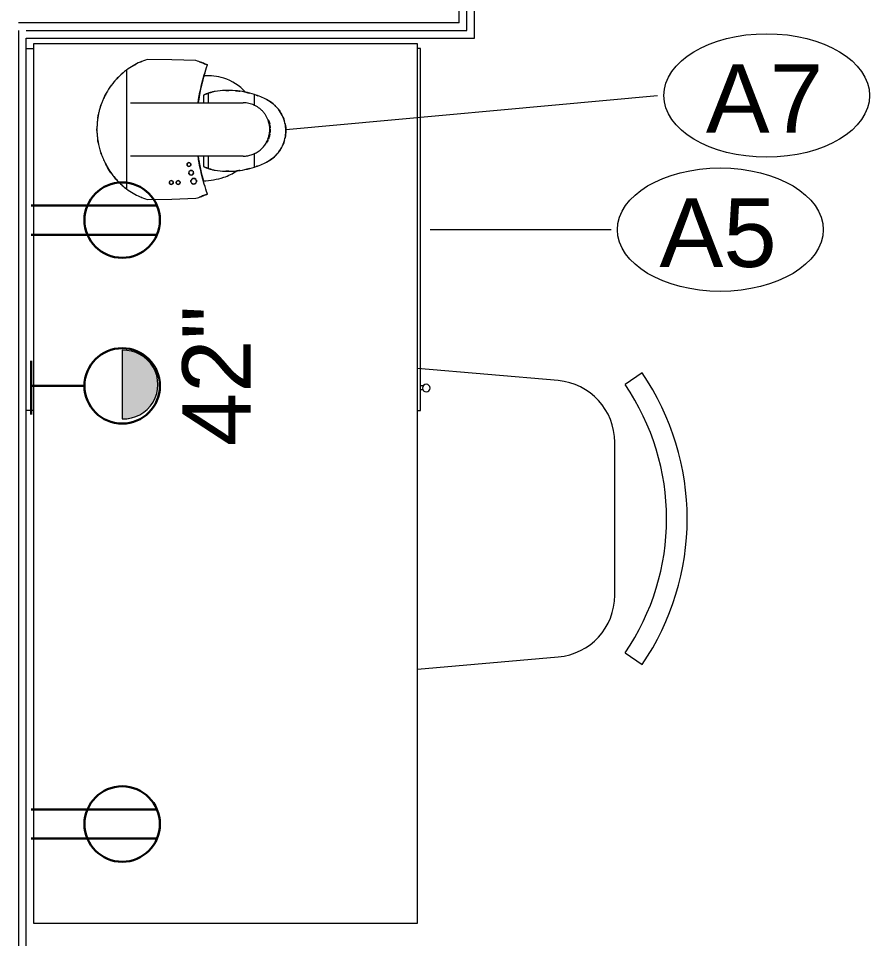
# Model space of a CAD drawing. Header units: inches. Extents: x -1176 to 1507, y -2563 to 978.
# Drawn here: x 898.4 to 954.2, y 175.5 to 235.9 of the extents above; entities that cross this region are included whole.
import ezdxf

# ---------------------------------------------------------------- set-up
doc = ezdxf.new("R2010")
doc.units = ezdxf.units.IN
doc.header["$MEASUREMENT"] = 0
for name, color, linetype, lineweight in [('A-ANNO-NOTE', 131, 'Continuous', 40), ('A-WALL', 113, 'Continuous', 18), ('I-FURN', 30, 'Continuous', 9), ('I-WALL', 2, 'Continuous', 18), ('Q-CASE', 31, 'Continuous', 9), ('Q-SPCQ', 91, 'Continuous', 9), ('Q-SPCQ-IDEN', 132, 'Continuous', 9)]:
    doc.layers.add(name, color=color, linetype=linetype, lineweight=lineweight)
doc.styles.add('Arial', font='arial.ttf', dxfattribs={"height": 4.5})
doc.styles.add('Swis721 Lt BT', font='swissl.ttf', dxfattribs={"height": 4.5})

# ---------------------------------------------------------------- blocks, each defined once
blk = doc.blocks.new('F-Chairs - Side 01-V19-2nd Floor Power _ Signal')
at = {"layer": 'I-FURN'}
for p, q in [((-9.567, -3.524), (-8.802, -4.642)), ((8.802, -4.642), (9.567, -3.524)), ((5.019, -5.319), (-5.019, -5.319)), ((-9.066, -9.03), (-9.868, -18.249)), ((9.868, -18.249), (9.066, -9.03))]:
    blk.add_line(p, q, dxfattribs=at)
for centre, radius, start, end in [((0, -17.506), 16.942, 55.61966, 124.38034), ((0, -17.506), 15.588, 55.61966, 124.38034), ((-5.019, -9.381), 4.062, 90, 175.03026), ((5.019, -9.381), 4.063, 4.96974, 90)]:
    blk.add_arc(centre, radius, start, end, dxfattribs=at)
blk = doc.blocks.new('Desk29 - Desk-6998072-2nd Floor Power _ Signal')
at = {"layer": 'Q-CASE'}
for p, q in [((2285.525, 493.829), (2227.833, 493.829)), ((2227.833, 493.829), (2227.833, 468.641)), ((2285.525, 468.641), (2285.525, 493.829)), ((2227.833, 468.641), (2285.525, 468.641))]:
    blk.add_line(p, q, dxfattribs=at)
blk = doc.blocks.new('A-UC Refrigerator - A-UC Refrigerator-4741106-2nd Floor Power _ Signal')
at = {"layer": 'Q-SPCQ'}
for p, q in [((-11.875, 7.626), (-11.875, 8.125)), ((11.875, 8.125), (11.875, 7.626)), ((-11.875, -17.563), (-11.875, -17.75)), ((-11.875, -17.75), (11.875, -17.75)), ((-10.5, -17.75), (-10.5, -17.907)), ((-10.5, -17.75), (-10.5, -17.907)), ((-10.25, -17.928), (-10.25, -17.75)), ((-10.25, -17.928), (-10.25, -17.75)), ((11.875, -17.75), (11.875, -17.563))]:
    blk.add_line(p, q, dxfattribs=at)
for start, end in [(90, 270), (270, 90)]:
    blk.add_arc((-10.395, -18.125), 0.25, start, end, dxfattribs=at)
blk = doc.blocks.new('Keurig_Coffee_Maker_18764 - Keurig_Coffee_Maker_18764-V92-2nd Floor Power _ Signal')
at = {"layer": 'Q-SPCQ'}
for p, q in [((-0.305, 4.83), (-0.109, 4.854)), ((-0.109, 4.854), (-0.105, 4.823)), ((-0.041, 4.856), (-0.042, 4.825)), ((-0.041, 4.856), (0.031, 4.852)), ((0.029, 4.821), (0.031, 4.852)), ((0.031, 4.852), (0.126, 4.847)), ((0.126, 4.847), (0.031, 4.852)), ((0.126, 4.847), (0.125, 4.816)), ((0.126, 4.847), (0.198, 4.844)), ((0.198, 4.844), (0.196, 4.812)), ((0.274, 4.804), (0.281, 4.834)), ((0.281, 4.834), (0.435, 4.799)), ((-0.611, 4.748), (-0.527, 4.773)), ((-0.527, 4.773), (-0.611, 4.748)), ((-0.611, 4.748), (-0.527, 4.773)), ((-0.527, 4.773), (-0.611, 4.748)), ((-0.611, 4.748), (-0.527, 4.773)), ((-0.527, 4.773), (-0.611, 4.748)), ((-0.611, 4.748), (-0.602, 4.718)), ((-0.611, 4.748), (-0.602, 4.718)), ((-0.611, 4.748), (-0.602, 4.718)), ((-0.602, 4.718), (-0.519, 4.743)), ((-0.519, 4.743), (-0.602, 4.718)), ((-0.602, 4.718), (-0.519, 4.743)), ((-0.519, 4.743), (-0.602, 4.718)), ((-0.602, 4.718), (-0.519, 4.743)), ((-0.519, 4.743), (-0.602, 4.718)), ((-0.519, 4.743), (-0.527, 4.773)), ((-0.519, 4.743), (-0.527, 4.773)), ((-0.519, 4.743), (-0.527, 4.773)), ((-0.514, 4.777), (-0.435, 4.8)), ((-0.514, 4.777), (-0.505, 4.747)), ((-0.426, 4.77), (-0.505, 4.747)), ((-0.435, 4.8), (-0.36, 4.821)), ((-0.426, 4.77), (-0.435, 4.8)), ((-0.352, 4.791), (-0.426, 4.77)), ((-0.36, 4.821), (-0.352, 4.791)), ((-0.305, 4.83), (-0.301, 4.799)), ((-0.105, 4.823), (-0.301, 4.799)), ((0.029, 4.821), (-0.042, 4.825)), ((0.029, 4.821), (0.125, 4.816)), ((0.125, 4.816), (0.029, 4.821)), ((0.196, 4.812), (0.125, 4.816)), ((0.298, 4.798), (0.274, 4.804)), ((0.428, 4.769), (0.339, 4.789)), ((0.495, 4.754), (0.428, 4.769)), ((0.435, 4.799), (0.502, 4.784)), ((0.438, 4.799), (0.439, 4.798)), ((0.439, 4.798), (0.438, 4.799)), ((0.448, 4.796), (0.441, 4.766)), ((0.472, 4.791), (0.465, 4.76)), ((0.517, 4.748), (0.465, 4.76)), ((0.465, 4.76), (0.495, 4.754)), ((0.502, 4.784), (0.472, 4.791)), ((0.472, 4.791), (0.524, 4.779)), ((0.495, 4.754), (0.502, 4.784)), ((0.502, 4.784), (0.495, 4.754)), ((0.502, 4.784), (0.495, 4.754)), ((0.495, 4.754), (0.495, 4.754)), ((0.498, 4.753), (0.505, 4.783)), ((0.502, 4.784), (0.502, 4.784)), ((0.524, 4.779), (0.517, 4.748)), ((0.581, 4.758), (0.57, 4.729)), ((0.636, 4.704), (0.57, 4.729)), ((0.581, 4.758), (0.647, 4.734)), ((0.636, 4.704), (0.647, 4.734)), ((0.71, 4.708), (0.696, 4.68)), ((0.745, 4.656), (0.696, 4.68)), ((0.696, 4.68), (0.739, 4.659)), ((0.753, 4.687), (0.71, 4.708)), ((0.71, 4.708), (0.759, 4.683)), ((0.888, 4.584), (0.745, 4.656)), ((0.759, 4.683), (0.902, 4.612)), ((0.902, 4.612), (0.888, 4.584)), ((0.908, 4.609), (0.894, 4.581)), ((-1.561, 3.819), (-2.289, 3.819)), ((2.473, 3.819), (1.561, 3.819)), ((-1.75, -4.312), (-1.75, 3.077)), ((1.75, 3.077), (1.75, -4.312)), ((-2.379, 0.792), (-1.75, 0.792)), ((1.75, 0.792), (2.563, 0.792)), ((-2.238, 0.472), (-1.75, 0.472)), ((1.75, 0.472), (2.422, 0.472)), ((-3.9, -4.573), (3.9, -4.573)), ((2.549, -5.785), (2.526, -5.785)), ((0, -6.517), (-0.05, -6.517)), ((0, -6.517), (-0.05, -6.517))]:
    blk.add_line(p, q, dxfattribs=at)
at = {"layer": 'Q-SPCQ', "flags": 128}
for points in [[(-4.518, -0.022), (-4.564, -1.592), (-4.597, -3.214)], [(4.597, -3.214), (4.564, -1.592), (4.518, -0.022)]]:
    blk.add_lwpolyline(points, dxfattribs=at)
at = {"layer": 'Q-SPCQ'}
for centre, radius, start, end in [((-0.112, 0.744), 3.417, 133.21505, 162.02509), ((-0.112, 0.744), 3.417, 17.97491, 33.98161), ((-0.112, 0.744), 3.417, 162.02509, 183.96316), ((-1.507, 0.291), 4.884, 2.07337, 17.97491), ((0, 12.505), 12.505, 252.78032, 257.19271), ((0, 12.505), 12.505, 253.75955, 261.92502), ((0, 12.505), 12.505, 259.0261, 261.94873), ((0, 12.505), 12.505, 278.07893, 285.42794), ((3.397, -0.168), 0.187, 90, 270), ((3.397, -0.168), 0.187, 270, 90), ((2.304, -0.48), 0.125, 90, 270), ((2.304, -0.48), 0.125, 270, 90), ((2.842, -0.335), 0.156, 90, 270), ((2.842, -0.335), 0.156, 270, 90), ((3.483, -1.188), 0.125, 90, 270), ((3.483, -1.188), 0.125, 270, 90), ((3.483, -1.636), 0.125, 90, 270), ((3.483, -1.636), 0.125, 270, 90), ((-0.025, -1.684), 4.833, 219.39833, 221.04572), ((-0.025, -1.684), 4.833, 228.16386, 230.53432), ((-0.025, -1.684), 4.833, 239.65923, 240.07241)]:
    blk.add_arc(centre, radius, start, end, dxfattribs=at)
for points, knots in [([(2.144, 4.616), (2.067, 4.768), (1.885, 5.047), (1.524, 5.401), (1.093, 5.669), (0.607, 5.838), (0.092, 5.896), (-0.424, 5.838), (-0.909, 5.668), (-1.268, 5.445), (-1.52, 5.223), (-1.747, 4.976), (-1.883, 4.768), (-1.96, 4.616)], [0, 0, 0, 0, 0.1, 0.2, 0.3, 0.4, 0.5, 0.6, 0.7, 0.8, 0.85, 0.9, 1, 1, 1, 1]), ([(-0.839, 5.68), (-0.813, 5.692), (-0.714, 5.733), (-0.613, 5.768), (-0.537, 5.79)], [0.1340386, 0.1340386, 0.1340386, 0.1340386, 0.1666667, 0.256932, 0.256932, 0.256932, 0.256932]), ([(-0.384, 5.827), (-0.37, 5.83), (-0.07, 5.891), (0.251, 5.881), (0.555, 5.831), (0.569, 5.829)], [0.3167664, 0.3167664, 0.3167664, 0.3167664, 0.3333333, 0.6666667, 0.6830273, 0.6830273, 0.6830273, 0.6830273]), ([(0.72, 5.79), (0.796, 5.768), (0.899, 5.736), (0.996, 5.69), (1.021, 5.677)], [0.7426327, 0.7426327, 0.7426327, 0.7426327, 0.8333333, 0.8657703, 0.8657703, 0.8657703, 0.8657703]), ([(-1.901, 4.724), (-1.84, 4.831), (-1.702, 5.032), (-1.511, 5.232), (-1.395, 5.331), (-1.372, 5.351)], [0, 0, 0, 0, 0.3333333, 0.6666667, 0.7485665, 0.7485665, 0.7485665, 0.7485665]), ([(1.556, 5.351), (1.579, 5.332), (1.695, 5.232), (1.886, 5.032), (2.024, 4.831), (2.086, 4.724)], [0.2509667, 0.2509667, 0.2509667, 0.2509667, 0.3333333, 0.6666667, 1, 1, 1, 1]), ([(1.75, 3.077), (1.749, 3.181), (1.731, 3.384), (1.656, 3.668), (1.552, 3.896), (1.445, 4.068), (1.356, 4.187), (1.256, 4.298), (1.145, 4.403), (1.024, 4.499), (0.897, 4.582), (0.762, 4.654), (0.617, 4.716), (0.466, 4.766), (0.302, 4.804), (0.121, 4.825), (-0.081, 4.827), (-0.278, 4.808), (-0.466, 4.767), (-0.654, 4.702), (-0.832, 4.62), (-0.993, 4.522), (-1.146, 4.404), (-1.284, 4.27), (-1.403, 4.129), (-1.507, 3.972), (-1.624, 3.748), (-1.721, 3.458), (-1.749, 3.207), (-1.75, 3.077)], [0, 0, 0, 0, 0.055556, 0.111111, 0.166667, 0.194444, 0.222222, 0.25, 0.277778, 0.305556, 0.333333, 0.361111, 0.388889, 0.416667, 0.444444, 0.479167, 0.513889, 0.548611, 0.583333, 0.618056, 0.652778, 0.6875, 0.722222, 0.756944, 0.791667, 0.826389, 0.861111, 0.930556, 1, 1, 1, 1]), ([(2.393, 4.049), (2.402, 4.026), (2.417, 3.985), (2.431, 3.943), (2.437, 3.925)], [0.17849533, 0.17849533, 0.17849533, 0.17849533, 0.2, 0.21629659, 0.21629659, 0.21629659, 0.21629659]), ([(2.56, 3.525), (2.578, 3.454), (2.599, 3.365), (2.62, 3.275), (2.624, 3.256)], [0.3370694, 0.3370694, 0.3370694, 0.3370694, 0.4, 0.41654848, 0.41654848, 0.41654848, 0.41654848]), ([(-2.539, 2.588), (-2.538, 2.601), (-2.53, 2.69), (-2.521, 2.779), (-2.512, 2.856)], [0.38887206, 0.38887206, 0.38887206, 0.38887206, 0.4, 0.46606846, 0.46606846, 0.46606846, 0.46606846]), ([(-2.332, 0.672), (-2.336, 0.681), (-2.343, 0.699), (-2.359, 0.737), (-2.377, 0.788), (-2.392, 0.83), (-2.399, 0.852)], [0.8338778, 0.8338778, 0.8338778, 0.8338778, 0.8611111, 0.8888889, 0.9444444, 1, 1, 1, 1]), ([(-2.379, 0.792), (-2.371, 0.771), (-2.356, 0.731), (-2.337, 0.683), (-2.322, 0.647), (-2.311, 0.622), (-2.3, 0.598), (-2.289, 0.576), (-2.28, 0.555), (-2.271, 0.536), (-2.262, 0.52), (-2.255, 0.506), (-2.249, 0.494), (-2.243, 0.481), (-2.238, 0.473), (-2.238, 0.472), (-2.238, 0.472)], [0, 0, 0, 0, 0.0555556, 0.1111111, 0.1388889, 0.1666667, 0.1944444, 0.2222222, 0.25, 0.2777778, 0.3055556, 0.3333333, 0.3611111, 0.3888889, 0.4444444, 0.4737946, 0.4737946, 0.4737946, 0.4737946]), ([(2.422, 0.472), (2.422, 0.472), (2.423, 0.473), (2.427, 0.481), (2.434, 0.494), (2.441, 0.508), (2.451, 0.527), (2.462, 0.55), (2.47, 0.568), (2.475, 0.579), (2.483, 0.595), (2.495, 0.621), (2.512, 0.66), (2.534, 0.716), (2.551, 0.761), (2.563, 0.792)], [0.5262054, 0.5262054, 0.5262054, 0.5262054, 0.5555556, 0.6111111, 0.6388889, 0.6666667, 0.7083333, 0.75, 0.7708333, 0.78125, 0.7916667, 0.8333333, 0.875, 0.9166667, 1, 1, 1, 1]), ([(2.584, 0.852), (2.576, 0.83), (2.562, 0.788), (2.543, 0.737), (2.528, 0.699), (2.52, 0.681), (2.516, 0.672)], [0, 0, 0, 0, 0.0555556, 0.1111111, 0.1388889, 0.1661222, 0.1661222, 0.1661222, 0.1661222]), ([(-1.751, 0.123), (-1.824, 0.133), (-2.222, 0.193), (-2.615, 0.272), (-2.935, 0.349)], [0.7961311, 0.7961311, 0.7961311, 0.7961311, 0.8333333, 1, 1, 1, 1]), ([(2.935, 0.349), (2.615, 0.272), (2.222, 0.193), (1.824, 0.133), (1.751, 0.123)], [0, 0, 0, 0, 0.1666667, 0.2038782, 0.2038782, 0.2038782, 0.2038782]), ([(1.859, 0.139), (1.928, 0.149), (2.288, 0.207), (2.646, 0.28), (2.935, 0.349)], [0.8149744, 0.8149744, 0.8149744, 0.8149744, 0.85, 1, 1, 1, 1]), ([(3.331, 0.007), (3.339, 0.01), (3.36, 0.016), (3.383, 0.019), (3.397, 0.019)], [0.8888889, 0.8888889, 0.8888889, 0.8888889, 0.9305556, 1, 1, 1, 1]), ([(3.397, 0.019), (3.409, 0.019), (3.424, 0.018), (3.438, 0.015), (3.442, 0.014)], [0, 0, 0, 0, 0.05555556, 0.07172864, 0.07172864, 0.07172864, 0.07172864]), ([(2.304, -0.605), (2.296, -0.604), (2.28, -0.603), (2.259, -0.597), (2.242, -0.589), (2.23, -0.581), (2.219, -0.572), (2.206, -0.558), (2.19, -0.535), (2.177, -0.497), (2.179, -0.456), (2.191, -0.423), (2.203, -0.404), (2.215, -0.391), (2.229, -0.379), (2.257, -0.361), (2.284, -0.355), (2.304, -0.355)], [0, 0, 0, 0, 0.055556, 0.111111, 0.166667, 0.194444, 0.222222, 0.277778, 0.333333, 0.444444, 0.583333, 0.652778, 0.722222, 0.756944, 0.791667, 0.861111, 1, 1, 1, 1]), ([(2.304, -0.355), (2.312, -0.355), (2.323, -0.356), (2.337, -0.359), (2.351, -0.364), (2.365, -0.37), (2.377, -0.378), (2.389, -0.387), (2.401, -0.401), (2.417, -0.424), (2.43, -0.462), (2.429, -0.502), (2.416, -0.536), (2.404, -0.555), (2.392, -0.568), (2.378, -0.58), (2.35, -0.598), (2.323, -0.604), (2.304, -0.605)], [0, 0, 0, 0, 0.055556, 0.083333, 0.111111, 0.166667, 0.194444, 0.222222, 0.277778, 0.333333, 0.444444, 0.583333, 0.652778, 0.722222, 0.756944, 0.791667, 0.861111, 1, 1, 1, 1]), ([(2.739, -0.453), (2.732, -0.447), (2.72, -0.434), (2.699, -0.404), (2.683, -0.357), (2.686, -0.306), (2.701, -0.264), (2.716, -0.241), (2.732, -0.224), (2.744, -0.213), (2.758, -0.203), (2.773, -0.195), (2.782, -0.191), (2.786, -0.189)], [0.2222222, 0.2222222, 0.2222222, 0.2222222, 0.2777778, 0.3333333, 0.4444444, 0.5833333, 0.6527778, 0.7222222, 0.7569444, 0.7916667, 0.8263889, 0.8611111, 0.8888889, 0.8888889, 0.8888889, 0.8888889]), ([(2.842, -0.179), (2.852, -0.179), (2.866, -0.181), (2.884, -0.185), (2.902, -0.19), (2.918, -0.199), (2.934, -0.209), (2.941, -0.215), (2.945, -0.218)], [0, 0, 0, 0, 0.0555556, 0.0833333, 0.1111111, 0.1666667, 0.1944444, 0.2222222, 0.2222222, 0.2222222, 0.2222222]), ([(2.978, -0.259), (2.987, -0.275), (3, -0.313), (2.998, -0.364), (2.983, -0.406), (2.968, -0.429), (2.952, -0.446), (2.94, -0.457), (2.925, -0.468), (2.895, -0.485), (2.867, -0.491), (2.842, -0.492)], [0.3333333, 0.3333333, 0.3333333, 0.3333333, 0.4444444, 0.5833333, 0.6527778, 0.7222222, 0.7569444, 0.7916667, 0.8263889, 0.8611111, 1, 1, 1, 1]), ([(3.274, -0.309), (3.266, -0.302), (3.251, -0.286), (3.226, -0.25), (3.213, -0.212), (3.21, -0.183), (3.21, -0.175)], [0.2222222, 0.2222222, 0.2222222, 0.2222222, 0.2777778, 0.3333333, 0.4444444, 0.4882459, 0.4882459, 0.4882459, 0.4882459]), ([(3.213, -0.137), (3.214, -0.132), (3.217, -0.114), (3.225, -0.094), (3.232, -0.079), (3.234, -0.077)], [0.5555556, 0.5555556, 0.5555556, 0.5555556, 0.5833333, 0.6527778, 0.6666667, 0.6666667, 0.6666667, 0.6666667]), ([(3.397, -0.356), (3.386, -0.356), (3.368, -0.354), (3.347, -0.349), (3.336, -0.346), (3.331, -0.344)], [0, 0, 0, 0, 0.0555556, 0.0833333, 0.1111111, 0.1111111, 0.1111111, 0.1111111]), ([(3.498, -0.01), (3.501, -0.012), (3.509, -0.018), (3.525, -0.03), (3.544, -0.05), (3.568, -0.086), (3.586, -0.136), (3.586, -0.178), (3.582, -0.199)], [0.1737723, 0.1737723, 0.1737723, 0.1737723, 0.1944444, 0.2222222, 0.2777778, 0.3333333, 0.4444444, 0.5555556, 0.5555556, 0.5555556, 0.5555556]), ([(3.575, -0.228), (3.573, -0.236), (3.564, -0.257), (3.548, -0.281), (3.532, -0.299), (3.524, -0.307), (3.521, -0.309)], [0.6069174, 0.6069174, 0.6069174, 0.6069174, 0.6527778, 0.7222222, 0.7569444, 0.7777778, 0.7777778, 0.7777778, 0.7777778]), ([(3.371, -1.243), (3.365, -1.232), (3.356, -1.204), (3.357, -1.165), (3.37, -1.131), (3.382, -1.112), (3.395, -1.099), (3.408, -1.087), (3.436, -1.069), (3.463, -1.063), (3.483, -1.063)], [0.3495915, 0.3495915, 0.3495915, 0.3495915, 0.4444444, 0.5833333, 0.6527778, 0.7222222, 0.7569444, 0.7916667, 0.8611111, 1, 1, 1, 1]), ([(3.483, -1.063), (3.49, -1.063), (3.505, -1.064), (3.527, -1.07), (3.547, -1.08), (3.565, -1.093), (3.58, -1.108), (3.596, -1.132), (3.608, -1.166), (3.608, -1.195), (3.606, -1.209)], [0, 0, 0, 0, 0.0555556, 0.1111111, 0.1666667, 0.2222222, 0.2777778, 0.3333333, 0.4444444, 0.5555556, 0.5555556, 0.5555556, 0.5555556]), ([(3.359, -1.657), (3.356, -1.639), (3.357, -1.612), (3.37, -1.578), (3.385, -1.556), (3.404, -1.537), (3.436, -1.517), (3.463, -1.511), (3.483, -1.511)], [0.4444444, 0.4444444, 0.4444444, 0.4444444, 0.5833333, 0.6527778, 0.7222222, 0.7916667, 0.8611111, 1, 1, 1, 1]), ([(3.592, -1.249), (3.588, -1.255), (3.579, -1.269), (3.561, -1.287), (3.529, -1.307), (3.502, -1.313), (3.483, -1.313)], [0.6666667, 0.6666667, 0.6666667, 0.6666667, 0.7222222, 0.7916667, 0.8611111, 1, 1, 1, 1]), ([(3.483, -1.511), (3.49, -1.511), (3.505, -1.512), (3.526, -1.518), (3.546, -1.528), (3.564, -1.54), (3.58, -1.556), (3.596, -1.58), (3.608, -1.614), (3.608, -1.643), (3.606, -1.657)], [0, 0, 0, 0, 0.0555556, 0.1111111, 0.1666667, 0.2222222, 0.2777778, 0.3333333, 0.4444444, 0.5555556, 0.5555556, 0.5555556, 0.5555556]), ([(3.591, -1.697), (3.588, -1.703), (3.579, -1.717), (3.561, -1.735), (3.529, -1.754), (3.502, -1.76), (3.483, -1.761)], [0.6666667, 0.6666667, 0.6666667, 0.6666667, 0.7222222, 0.7916667, 0.8611111, 1, 1, 1, 1]), ([(-4.285, -3.961), (-4.262, -4.005), (-4.235, -4.057), (-4.205, -4.107), (-4.2, -4.116)], [0.3713401, 0.3713401, 0.3713401, 0.3713401, 0.5, 0.5248828, 0.5248828, 0.5248828, 0.5248828]), ([(-4.2, -4.116), (-4.205, -4.108), (-4.234, -4.057), (-4.261, -4.004), (-4.282, -3.96)], [0.4751172, 0.4751172, 0.4751172, 0.4751172, 0.5, 0.6286599, 0.6286599, 0.6286599, 0.6286599]), ([(-3.9, -4.573), (-3.769, -4.748), (-3.49, -5.074), (-3.023, -5.492), (-2.601, -5.782), (-2.29, -5.956), (-2.107, -6.047), (-1.943, -6.122), (-1.752, -6.2), (-1.568, -6.266), (-1.436, -6.308), (-1.36, -6.329), (-1.244, -6.361), (-1.067, -6.406), (-0.884, -6.442), (-0.76, -6.461), (-0.677, -6.473), (-0.53, -6.49), (-0.315, -6.508), (-0.139, -6.515), (-0.05, -6.517)], [0, 0, 0, 0, 0.142857, 0.285714, 0.428571, 0.5, 0.535714, 0.571429, 0.625, 0.678571, 0.705357, 0.71875, 0.732143, 0.785714, 0.839286, 0.852679, 0.866071, 0.892857, 0.946429, 1, 1, 1, 1]), ([(3.855, -4.632), (3.838, -4.655), (3.746, -4.772), (3.647, -4.883), (3.564, -4.969)], [0.3739159, 0.3739159, 0.3739159, 0.3739159, 0.4, 0.5097654, 0.5097654, 0.5097654, 0.5097654]), ([(-3.291, -5.247), (-3.332, -5.21), (-3.383, -5.162), (-3.432, -5.112), (-3.442, -5.101)], [0.79638486, 0.79638486, 0.79638486, 0.79638486, 0.83333333, 0.8435005, 0.8435005, 0.8435005, 0.8435005]), ([(-3.441, -5.103), (-3.43, -5.114), (-3.38, -5.164), (-3.329, -5.212), (-3.288, -5.248)], [0.23427003, 0.23427003, 0.23427003, 0.23427003, 0.25, 0.30481789, 0.30481789, 0.30481789, 0.30481789]), ([(3.037, -5.454), (3.148, -5.367), (3.267, -5.266), (3.38, -5.158), (3.391, -5.147)], [0.2716855, 0.2716855, 0.2716855, 0.2716855, 0.4, 0.414526, 0.414526, 0.414526, 0.414526]), ([(3.391, -5.148), (3.301, -5.234), (3.183, -5.336), (3.062, -5.435), (3.038, -5.455)], [0.585474, 0.585474, 0.585474, 0.585474, 0.7, 0.7283145, 0.7283145, 0.7283145, 0.7283145]), ([(-2.715, -5.699), (-2.758, -5.671), (-2.825, -5.624), (-2.892, -5.576), (-2.918, -5.557)], [0.63255371, 0.63255371, 0.63255371, 0.63255371, 0.66666667, 0.68782663, 0.68782663, 0.68782663, 0.68782663]), ([(-2.913, -5.56), (-2.887, -5.579), (-2.82, -5.627), (-2.753, -5.675), (-2.712, -5.704)], [0.46748557, 0.46748557, 0.46748557, 0.46748557, 0.5, 0.54988363, 0.54988363, 0.54988363, 0.54988363]), ([(-2.32, -5.938), (-2.278, -5.961), (-2.205, -6), (-2.129, -6.034), (-2.097, -6.048)], [0.7023309, 0.7023309, 0.7023309, 0.7023309, 0.75, 0.78527969, 0.78527969, 0.78527969, 0.78527969]), ([(0, -6.517), (0.087, -6.516), (0.259, -6.51), (0.469, -6.493), (0.634, -6.473), (0.757, -6.454), (0.877, -6.433), (1.016, -6.405), (1.171, -6.369), (1.313, -6.329), (1.424, -6.295), (1.534, -6.26), (1.67, -6.212), (1.828, -6.149), (2.036, -6.059), (2.187, -5.983), (2.286, -5.929)], [0, 0, 0, 0, 0.1, 0.2, 0.25, 0.3, 0.35, 0.4, 0.475, 0.55, 0.5875, 0.625, 0.7, 0.775, 0.85, 1, 1, 1, 1]), ([(2.848, -5.593), (2.804, -5.624), (2.622, -5.746), (2.433, -5.855), (2.286, -5.929)], [0.8, 0.8, 0.8, 0.8, 0.85, 1, 1, 1, 1]), ([(-1.455, -6.301), (-1.475, -6.295), (-1.55, -6.271), (-1.623, -6.245), (-1.676, -6.225)], [0.3190358, 0.3190358, 0.3190358, 0.3190358, 0.33333333, 0.37139588, 0.37139588, 0.37139588, 0.37139588]), ([(-0.767, -6.46), (-0.776, -6.459), (-0.838, -6.449), (-0.899, -6.438), (-0.953, -6.428)], [0.1610836, 0.1610836, 0.1610836, 0.1610836, 0.16666667, 0.2032532, 0.2032532, 0.2032532, 0.2032532]), ([(0.858, -6.436), (0.836, -6.44), (0.786, -6.449), (0.737, -6.456), (0.709, -6.46)], [0.6380075, 0.6380075, 0.6380075, 0.6380075, 0.66666667, 0.70124078, 0.70124078, 0.70124078, 0.70124078]), ([(0.71, -6.461), (0.737, -6.457), (0.786, -6.449), (0.836, -6.44), (0.858, -6.437)], [0.29875922, 0.29875922, 0.29875922, 0.29875922, 0.33333333, 0.3619925, 0.3619925, 0.3619925, 0.3619925]), ([(1.523, -6.263), (1.535, -6.259), (1.569, -6.247), (1.603, -6.235), (1.624, -6.226)], [0.65060949, 0.65060949, 0.65060949, 0.65060949, 0.66666667, 0.69577662, 0.69577662, 0.69577662, 0.69577662]), ([(1.625, -6.227), (1.603, -6.235), (1.569, -6.247), (1.535, -6.259), (1.523, -6.263)], [0.30422338, 0.30422338, 0.30422338, 0.30422338, 0.33333333, 0.34939051, 0.34939051, 0.34939051, 0.34939051])]:
    blk.add_open_spline(points, degree=3, knots=knots, dxfattribs=at)
for points in [[(-1.269, 5.431), (-1.23, 5.46), (-1.189, 5.487), (-1.148, 5.514)], [(-1.148, 5.514), (-1.1, 5.544), (-1.052, 5.573), (-1.002, 5.6)], [(1.186, 5.6), (1.236, 5.573), (1.284, 5.545), (1.332, 5.514)], [(1.332, 5.514), (1.374, 5.487), (1.414, 5.46), (1.453, 5.431)], [(-1.96, 4.616), (-2.024, 4.489), (-2.144, 4.228), (-2.244, 3.957), (-2.289, 3.819)], [(-1.96, 4.616), (-1.95, 4.635), (-1.931, 4.671), (-1.911, 4.707), (-1.901, 4.724)], [(2.086, 4.724), (2.096, 4.707), (2.116, 4.671), (2.135, 4.635), (2.144, 4.616)], [(2.473, 3.819), (2.428, 3.957), (2.328, 4.228), (2.209, 4.489), (2.144, 4.616)], [(-2.289, 3.819), (-2.355, 3.615), (-2.464, 3.199), (-2.555, 2.549), (-2.569, 1.89), (-2.527, 1.457), (-2.494, 1.244)], [(-2.253, 3.925), (-2.239, 3.966), (-2.223, 4.007), (-2.207, 4.047)], [(2.678, 1.244), (2.712, 1.457), (2.753, 1.89), (2.74, 2.549), (2.648, 3.199), (2.54, 3.615), (2.473, 3.819)], [(-2.439, 3.256), (-2.42, 3.346), (-2.4, 3.436), (-2.377, 3.525)], [(2.693, 2.854), (2.706, 2.766), (2.717, 2.677), (2.726, 2.588)], [(-2.558, 1.934), (-2.56, 2.004), (-2.56, 2.075), (-2.559, 2.145)], [(2.745, 2.146), (2.745, 2.075), (2.742, 2.005), (2.737, 1.934)], [(-2.494, 1.244), (-2.482, 1.166), (-2.45, 1.013), (-2.405, 0.865), (-2.379, 0.792)], [(2.563, 0.792), (2.589, 0.865), (2.635, 1.013), (2.666, 1.166), (2.678, 1.244)], [(-4.23, 0.737), (-4.286, 0.614), (-4.389, 0.365), (-4.478, 0.108), (-4.518, -0.022)], [(-4.23, 0.737), (-4.268, 0.653), (-4.341, 0.483), (-4.406, 0.31), (-4.437, 0.223)], [(-4.437, 0.223), (-4.406, 0.31), (-4.341, 0.483), (-4.268, 0.653), (-4.23, 0.737)], [(-2.935, 0.349), (-3.155, 0.402), (-3.591, 0.52), (-4.018, 0.661), (-4.23, 0.737)], [(-2.399, 0.852), (-2.42, 0.916), (-2.439, 0.98), (-2.455, 1.046)], [(2.639, 1.046), (2.623, 0.98), (2.605, 0.916), (2.584, 0.852)], [(4.23, 0.737), (4.018, 0.661), (3.591, 0.52), (3.155, 0.402), (2.935, 0.349)], [(4.437, 0.223), (4.406, 0.31), (4.341, 0.483), (4.268, 0.653), (4.23, 0.737)], [(4.518, -0.022), (4.478, 0.108), (4.389, 0.365), (4.286, 0.614), (4.23, 0.737)], [(4.23, 0.737), (4.268, 0.653), (4.341, 0.483), (4.406, 0.31), (4.437, 0.223)], [(-2.935, 0.349), (-2.579, 0.263), (-2.221, 0.193), (-1.86, 0.139)], [(-1.814, 0.132), (-1.899, 0.145), (-1.984, 0.157), (-2.069, 0.172)], [(2.935, 0.349), (2.592, 0.267), (2.247, 0.199), (1.9, 0.145)], [(3.464, -0.344), (3.443, -0.351), (3.421, -0.355), (3.397, -0.356)], [(3.483, -1.313), (3.475, -1.313), (3.46, -1.311), (3.439, -1.306), (3.418, -1.296), (3.4, -1.283), (3.385, -1.267), (3.377, -1.255), (3.373, -1.249)], [(3.483, -1.761), (3.475, -1.761), (3.46, -1.759), (3.439, -1.753), (3.419, -1.744), (3.407, -1.735), (3.401, -1.73)], [(-4.597, -3.214), (-4.545, -3.375), (-4.426, -3.692), (-4.192, -4.149), (-4.003, -4.434), (-3.9, -4.573)], [(-4.466, -3.574), (-4.458, -3.592), (-4.451, -3.61), (-4.443, -3.627)], [(-4.443, -3.627), (-4.451, -3.61), (-4.458, -3.592), (-4.466, -3.574)], [(3.9, -4.573), (4.003, -4.434), (4.192, -4.149), (4.426, -3.692), (4.545, -3.375), (4.597, -3.214)], [(4.445, -3.623), (4.452, -3.607), (4.459, -3.59), (4.466, -3.574)], [(4.466, -3.574), (4.459, -3.59), (4.452, -3.607), (4.445, -3.623)], [(2.286, -5.929), (2.494, -5.823), (2.891, -5.584), (3.434, -5.133), (3.752, -4.77), (3.9, -4.573)], [(3.566, -4.971), (3.668, -4.863), (3.763, -4.749), (3.853, -4.631)], [(-2.105, -6.047), (-2.18, -6.011), (-2.254, -5.972), (-2.327, -5.932)], [(2.286, -5.929), (2.482, -5.83), (2.669, -5.718), (2.848, -5.593)], [(-1.66, -6.232), (-1.607, -6.251), (-1.554, -6.27), (-1.5, -6.287)], [(-1.5, -6.287), (-1.482, -6.293), (-1.463, -6.298), (-1.445, -6.304)], [(-0.941, -6.43), (-0.888, -6.44), (-0.836, -6.45), (-0.784, -6.457)], [(0, -6.517), (0.026, -6.517), (0.052, -6.517), (0.077, -6.516)], [(0.077, -6.516), (0.052, -6.517), (0.026, -6.517), (0, -6.517)]]:
    blk.add_open_spline(points, degree=3, dxfattribs=at)
blk = doc.blocks.new('Appliance_Specialty Equipment Tag - Standard-3515593-2nd Floor Power _ Signal')
at = {"layer": 'Q-SPCQ-IDEN'}
blk.add_ellipse((-0.0499, 0.0037), major_axis=(-0.1406, 0), ratio=0.600473, dxfattribs=at)

msp = doc.modelspace()

# ---------------------------------------------------------------- hatches: boundary and pattern name
at = {"layer": 'A-ANNO-NOTE', "lineweight": 9}
for points in [[(905.196, 209.625), (905.355, 214.123), (905.196, 214.122)], [(905.355, 209.625), (905.355, 214.123), (905.196, 209.625)], [(906.277, 213.895), (905.672, 214.091), (905.355, 214.123)], [(907.208, 213.048), (906.277, 213.895), (905.355, 214.123)], [(907.479, 211.36), (907.208, 213.048), (905.355, 214.123)], [(905.355, 209.625), (907.479, 211.36), (905.355, 214.123)], [(906.277, 213.895), (905.982, 214.014), (905.672, 214.091)], [(906.743, 213.59), (906.553, 213.735), (906.277, 213.895)], [(906.803, 213.538), (906.743, 213.59), (906.277, 213.895)], [(907.208, 213.048), (906.803, 213.538), (906.277, 213.895)], [(907.208, 213.048), (907.165, 213.115), (906.803, 213.538)], [(907.412, 212.617), (907.354, 212.765), (907.208, 213.048)], [(907.437, 212.541), (907.412, 212.617), (907.208, 213.048)], [(907.479, 211.36), (907.437, 212.541), (907.208, 213.048)], [(907.479, 211.36), (907.521, 212.152), (907.437, 212.541)], [(907.479, 211.36), (907.535, 211.993), (907.521, 212.152)], [(907.479, 211.36), (907.535, 211.754), (907.535, 211.993)], [(905.355, 209.625), (906.057, 209.759), (907.479, 211.36)], [(906.057, 209.759), (907.165, 210.632), (907.479, 211.36)], [(907.165, 210.632), (907.208, 210.699), (907.479, 211.36)], [(907.208, 210.699), (907.437, 211.206), (907.479, 211.36)], [(907.208, 210.699), (907.248, 210.768), (907.437, 211.206)], [(906.057, 209.759), (906.803, 210.209), (907.165, 210.632)], [(906.057, 209.759), (906.205, 209.819), (906.743, 210.157)], [(906.205, 209.819), (906.553, 210.012), (906.743, 210.157)], [(905.355, 209.625), (905.751, 209.671), (906.057, 209.759)]]:
    msp.add_hatch(color=256, dxfattribs=at).paths.add_polyline_path(points, flags=0)

# ---------------------------------------------------------------- linework, layer by layer
at = {"layer": 'A-ANNO-NOTE', "lineweight": 30}
for p, q in [((899.215, 223.621), (907.478, 223.621)), ((899.215, 221.704), (907.478, 221.704)), ((899.215, 213.426), (899.215, 209.919)), ((899.215, 211.79), (902.721, 211.79)), ((899.215, 183.995), (907.478, 183.995)), ((899.215, 182.078), (907.478, 182.078))]:
    msp.add_line(p, q, dxfattribs=at)
at = {"layer": 'A-ANNO-NOTE', "lineweight": 9}
msp.add_line((905.196, 214.122), (905.196, 209.625), dxfattribs=at)
at = {"layer": 'A-ANNO-NOTE', "lineweight": 30}
for centre in [(905.196, 222.663), (905.196, 211.786), (905.196, 183.036)]:
    msp.add_circle(centre, 2.475, dxfattribs=at)
at = {"layer": 'A-ANNO-NOTE', "lineweight": 9}
msp.add_arc((905.288, 211.874), 2.25, 267.64269, 92.35731, dxfattribs=at)
at = {"layer": 'A-WALL'}
for p, q in [((927.304, 235.603), (927.304, 245.228)), ((927.804, 235.103), (927.804, 245.228)), ((927.304, 235.603), (898.388, 235.603)), ((898.388, 235.103), (898.388, 113.893)), ((898.888, 235.103), (927.804, 235.103))]:
    msp.add_line(p, q, dxfattribs=at)
at = {"layer": 'I-WALL'}
for p, q in [((928.304, 234.603), (928.304, 245.228)), ((898.888, 113.893), (898.888, 234.603)), ((898.888, 234.603), (928.304, 234.603))]:
    msp.add_line(p, q, dxfattribs=at)
at = {"layer": 'Q-SPCQ-IDEN'}
for p, q in [((915.931, 228.613), (940.314, 230.844)), ((925.388, 222.04), (937.273, 222.04))]:
    msp.add_line(p, q, dxfattribs=at)

# ---------------------------------------------------------------- block references
at = {"layer": 'I-FURN', "rotation": 269.9999999999994}
msp.add_blockref('F-Chairs - Side 01-V19-2nd Floor Power _ Signal', (942.825, 203.067), dxfattribs=at)
at = {"layer": 'Q-CASE', "rotation": 270.0000000000001}
msp.add_blockref('Desk29 - Desk-6998072-2nd Floor Power _ Signal', (430.747, 2462.068), dxfattribs=at)
at = {"layer": 'Q-SPCQ'}
for name, p, rotation in [('A-UC Refrigerator - A-UC Refrigerator-4741106-2nd Floor Power _ Signal', (907.013, 222.04), 89.99999999999959), ('Keurig_Coffee_Maker_18764 - Keurig_Coffee_Maker_18764-V92-2nd Floor Power _ Signal', (910.054, 228.613), 270.0000000000002)]:
    msp.add_blockref(name, p, dxfattribs=dict(at, rotation=rotation))
at = {"layer": 'Q-SPCQ-IDEN', "xscale": 47.99999999999997, "yscale": 47.99999999999997, "zscale": 47.99999999999997}
for p in [(949.868, 230.664), (946.827, 221.86)]:
    msp.add_blockref('Appliance_Specialty Equipment Tag - Standard-3515593-2nd Floor Power _ Signal', p, dxfattribs=at)

# ---------------------------------------------------------------- texts
at = {"layer": 'A-ANNO-NOTE', "lineweight": 9, "insert": (909.132, 207.837), "char_height": 4.5, "width": 10.302, "attachment_point": 1, "rotation": 90, "style": 'Swis721 Lt BT'}
msp.add_mtext('42"', dxfattribs=at)
at = {"layer": 'Q-SPCQ-IDEN', "char_height": 4.5, "width": 9.393, "attachment_point": 1, "style": 'Arial'}
for s, insert in [('A7', (943.478, 232.892)), ('A5', (940.437, 224.088))]:
    msp.add_mtext(s, dxfattribs=dict(at, insert=insert))

doc.saveas('drawing.dxf')
